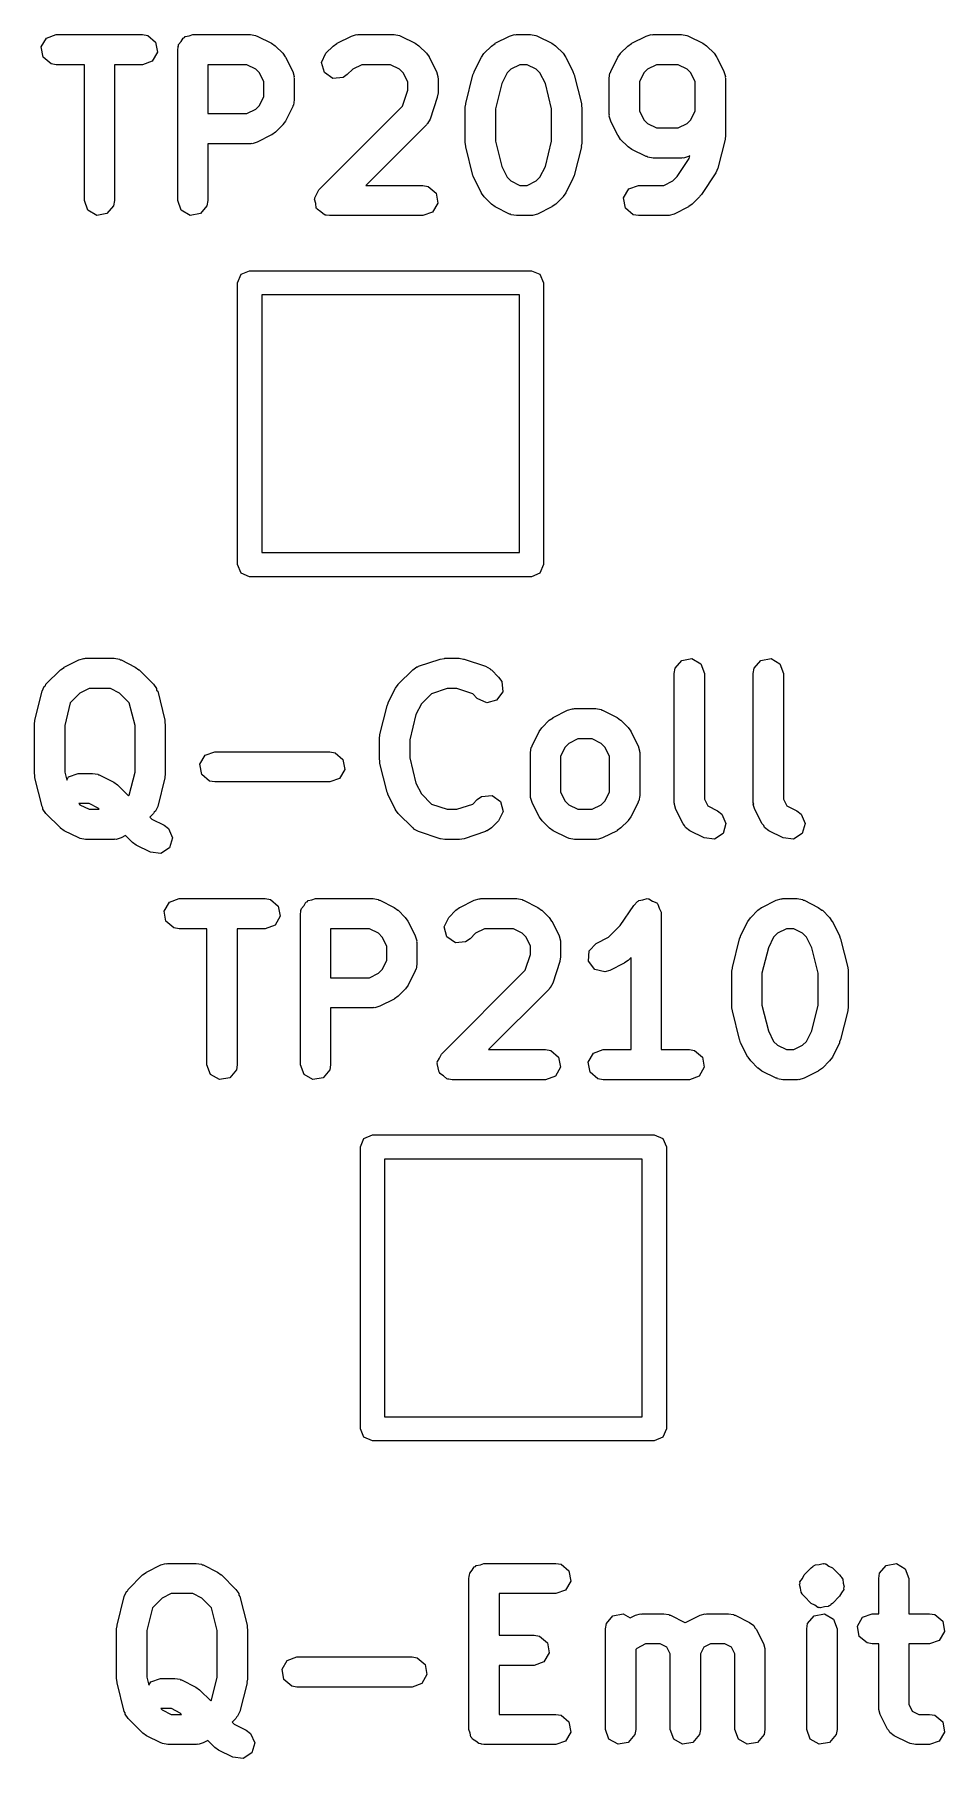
# Model space of a CAD drawing. Extents: x 102 to 173.9, y -124.5 to -76.3.
# Drawn here: x 163.71 to 168.23, y -96.67 to -88.11 of the extents above; entities that cross this region are included whole.
import ezdxf

# ---------------------------------------------------------------- set-up
doc = ezdxf.new("R2010")
doc.units = 0
doc.layers.add('BLACK', color=7, linetype='CONTINUOUS')

msp = doc.modelspace()

# ---------------------------------------------------------------- linework, layer by layer
at = {"layer": 'BLACK', "linetype": 'CONTINUOUS'}
for p, q in [((163.772, -88.1268), (163.82, -88.1093)), ((163.82, -88.1093), (164.249, -88.1093)), ((164.249, -88.1093), (164.275, -88.1138)), ((164.275, -88.1138), (164.314, -88.1468)), ((164.451, -88.1268), (164.457, -88.1245)), ((164.457, -88.1245), (164.461, -88.1193)), ((164.461, -88.1193), (164.481, -88.1159)), ((164.481, -88.1159), (164.499, -88.1093)), ((164.499, -88.1093), (164.785, -88.1093)), ((164.785, -88.1093), (164.81, -88.1138)), ((164.81, -88.1138), (164.814, -88.1167)), ((164.814, -88.1167), (164.818, -88.1172)), ((164.818, -88.1172), (164.89, -88.1529)), ((165.215, -88.1529), (165.287, -88.1172)), ((165.287, -88.1172), (165.312, -88.1098)), ((165.312, -88.1098), (165.316, -88.1108)), ((165.316, -88.1108), (165.32, -88.1093)), ((165.32, -88.1093), (165.499, -88.1093)), ((165.499, -88.1093), (165.525, -88.1138)), ((165.525, -88.1138), (165.528, -88.1167)), ((165.528, -88.1167), (165.532, -88.1172)), ((165.532, -88.1172), (165.604, -88.1529)), ((166.001, -88.1529), (166.072, -88.1172)), ((166.072, -88.1172), (166.097, -88.1098)), ((166.097, -88.1098), (166.102, -88.1108)), ((166.102, -88.1108), (166.106, -88.1093)), ((166.106, -88.1093), (166.177, -88.1093)), ((166.177, -88.1093), (166.203, -88.1138)), ((166.203, -88.1138), (166.207, -88.1167)), ((166.207, -88.1167), (166.211, -88.1172)), ((166.211, -88.1172), (166.282, -88.1529)), ((166.68, -88.1529), (166.751, -88.1172)), ((166.751, -88.1172), (166.776, -88.1098)), ((166.776, -88.1098), (166.78, -88.1108)), ((166.78, -88.1108), (166.785, -88.1093)), ((166.785, -88.1093), (166.927, -88.1093)), ((166.927, -88.1093), (166.953, -88.1138)), ((166.953, -88.1138), (166.957, -88.1167)), ((166.957, -88.1167), (166.961, -88.1172)), ((166.961, -88.1172), (167.032, -88.1529)), ((163.746, -88.1713), (163.772, -88.1268)), ((163.755, -88.2218), (163.746, -88.1713)), ((164.323, -88.1973), (164.297, -88.2417)), ((164.314, -88.1468), (164.323, -88.1973)), ((164.424, -88.1843), (164.426, -88.1745)), ((164.424, -88.9343), (164.424, -88.1843)), ((164.425, -88.1713), (164.427, -88.1684)), ((164.426, -88.1745), (164.425, -88.1713)), ((164.427, -88.1684), (164.428, -88.1586)), ((164.428, -88.1586), (164.441, -88.1437)), ((164.441, -88.1437), (164.451, -88.1268)), ((164.89, -88.1529), (164.908, -88.1663)), ((164.908, -88.1663), (164.909, -88.167)), ((164.909, -88.167), (164.945, -88.2027)), ((164.945, -88.2027), (164.958, -88.221)), ((165.138, -88.2492), (165.16, -88.2027)), ((165.16, -88.2027), (165.196, -88.167)), ((165.196, -88.167), (165.214, -88.1541)), ((165.214, -88.1541), (165.215, -88.1529)), ((165.604, -88.1529), (165.622, -88.1663)), ((165.622, -88.1663), (165.623, -88.167)), ((165.623, -88.167), (165.659, -88.2027)), ((165.659, -88.2027), (165.672, -88.221)), ((165.932, -88.2222), (165.945, -88.2042)), ((165.945, -88.2042), (165.946, -88.2027)), ((165.946, -88.2027), (165.982, -88.167)), ((165.982, -88.167), (166, -88.1541)), ((166, -88.1541), (166.001, -88.1529)), ((166.282, -88.1529), (166.3, -88.1663)), ((166.3, -88.1663), (166.302, -88.167)), ((166.302, -88.167), (166.338, -88.2027)), ((166.338, -88.2027), (166.35, -88.221)), ((166.61, -88.2222), (166.624, -88.2042)), ((166.624, -88.2027), (166.66, -88.167)), ((166.624, -88.2042), (166.624, -88.2027)), ((166.66, -88.167), (166.678, -88.1541)), ((166.678, -88.1541), (166.68, -88.1529)), ((167.032, -88.1529), (167.05, -88.1663)), ((167.05, -88.1663), (167.052, -88.167)), ((167.052, -88.167), (167.088, -88.2027)), ((167.088, -88.2027), (167.1, -88.221)), ((163.795, -88.2548), (163.755, -88.2218)), ((163.82, -88.2593), (163.795, -88.2548)), ((163.96, -88.2593), (163.82, -88.2593)), ((163.96, -88.9343), (163.96, -88.2593)), ((164.249, -88.2593), (164.11, -88.2593)), ((164.11, -88.2593), (164.11, -88.9343)), ((164.297, -88.2417), (164.249, -88.2593)), ((164.574, -88.2593), (164.574, -88.5021)), ((164.767, -88.2593), (164.574, -88.2593)), ((164.812, -88.2816), (164.767, -88.2593)), ((164.83, -88.3001), (164.812, -88.2816)), ((164.958, -88.221), (164.959, -88.2222)), ((164.959, -88.2222), (164.995, -88.2936)), ((164.995, -88.2936), (165.002, -88.3186)), ((165.152, -88.2987), (165.138, -88.2492)), ((165.293, -88.2816), (165.266, -88.3087)), ((165.338, -88.2593), (165.293, -88.2816)), ((165.481, -88.2593), (165.338, -88.2593)), ((165.526, -88.2816), (165.481, -88.2593)), ((165.544, -88.3001), (165.526, -88.2816)), ((165.672, -88.221), (165.673, -88.2222)), ((165.673, -88.2222), (165.709, -88.2936)), ((165.709, -88.2936), (165.716, -88.3186)), ((165.896, -88.2936), (165.932, -88.2222)), ((165.896, -88.2971), (165.896, -88.2936)), ((166.079, -88.2816), (166.06, -88.3001)), ((166.124, -88.2593), (166.079, -88.2816)), ((166.16, -88.2593), (166.124, -88.2593)), ((166.204, -88.2816), (166.16, -88.2593)), ((166.223, -88.3001), (166.204, -88.2816)), ((166.35, -88.221), (166.352, -88.2222)), ((166.352, -88.2222), (166.387, -88.2936)), ((166.387, -88.2936), (166.391, -88.306)), ((166.574, -88.2981), (166.575, -88.2936)), ((166.575, -88.2936), (166.61, -88.2222)), ((166.758, -88.2816), (166.739, -88.3001)), ((166.802, -88.2593), (166.758, -88.2816)), ((166.91, -88.2593), (166.802, -88.2593)), ((166.954, -88.2816), (166.91, -88.2593)), ((166.973, -88.3001), (166.954, -88.2816)), ((167.1, -88.221), (167.102, -88.2222)), ((167.102, -88.2222), (167.137, -88.2936)), ((167.137, -88.2936), (167.145, -88.3186)), ((164.852, -88.3448), (164.83, -88.3001)), ((164.852, -88.4166), (164.852, -88.3448)), ((165.002, -88.3186), (165.001, -88.3229)), ((165.001, -88.3229), (165.002, -88.3271)), ((165.002, -88.3271), (165.002, -88.4343)), ((165.194, -88.3282), (165.152, -88.2987)), ((165.245, -88.3237), (165.194, -88.3282)), ((165.266, -88.3087), (165.245, -88.3237)), ((165.567, -88.3448), (165.544, -88.3001)), ((165.567, -88.3864), (165.567, -88.3448)), ((165.716, -88.3186), (165.715, -88.3229)), ((165.715, -88.3229), (165.717, -88.3271)), ((165.717, -88.3271), (165.717, -88.3986)), ((165.855, -88.4518), (165.89, -88.309)), ((165.89, -88.309), (165.896, -88.2971)), ((166.034, -88.3533), (166.002, -88.4792)), ((166.06, -88.3001), (166.034, -88.3533)), ((166.25, -88.3533), (166.223, -88.3001)), ((166.281, -88.4792), (166.25, -88.3533)), ((166.391, -88.306), (166.393, -88.309)), ((166.393, -88.309), (166.429, -88.4518)), ((166.567, -88.3271), (166.571, -88.3015)), ((166.567, -88.5057), (166.567, -88.3271)), ((166.571, -88.3015), (166.574, -88.2981)), ((166.739, -88.3001), (166.717, -88.3448)), ((166.717, -88.3448), (166.717, -88.488)), ((166.995, -88.3448), (166.973, -88.3001)), ((166.995, -88.488), (166.995, -88.3448)), ((167.145, -88.3186), (167.144, -88.3229)), ((167.144, -88.3229), (167.145, -88.3271)), ((167.145, -88.3271), (167.145, -88.6129)), ((164.812, -88.4798), (164.83, -88.4613)), ((164.83, -88.4613), (164.852, -88.4166)), ((164.995, -88.4678), (164.959, -88.5393)), ((164.998, -88.4599), (164.995, -88.4634)), ((164.995, -88.4634), (164.995, -88.4678)), ((165.002, -88.4343), (164.998, -88.4599)), ((165.124, -88.8813), (165.54, -88.4652)), ((165.54, -88.4652), (165.567, -88.3864)), ((165.713, -88.4223), (165.677, -88.5294)), ((165.717, -88.3986), (165.713, -88.4207)), ((165.713, -88.4207), (165.713, -88.4223)), ((165.852, -88.47), (165.855, -88.4553)), ((165.855, -88.4553), (165.855, -88.4518)), ((166.429, -88.4518), (166.43, -88.4667)), ((166.43, -88.4667), (166.431, -88.47)), ((164.574, -88.5021), (164.767, -88.5021)), ((164.767, -88.5021), (164.812, -88.4798)), ((164.959, -88.5393), (164.945, -88.5573)), ((165.665, -88.5523), (165.661, -88.5547)), ((165.677, -88.5294), (165.665, -88.5523)), ((165.852, -88.6486), (165.852, -88.47)), ((166.002, -88.4792), (166.002, -88.6393)), ((166.281, -88.6393), (166.281, -88.4792)), ((166.431, -88.47), (166.431, -88.6486)), ((166.568, -88.5099), (166.567, -88.5057)), ((166.567, -88.5143), (166.568, -88.5099)), ((166.575, -88.5393), (166.567, -88.5143)), ((166.61, -88.6107), (166.575, -88.5393)), ((166.717, -88.488), (166.739, -88.5327)), ((166.739, -88.5327), (166.758, -88.5512)), ((166.758, -88.5512), (166.802, -88.5736)), ((166.91, -88.5736), (166.954, -88.5512)), ((166.954, -88.5512), (166.973, -88.5327)), ((166.973, -88.5327), (166.995, -88.488)), ((164.89, -88.6085), (164.818, -88.6442)), ((164.891, -88.6073), (164.89, -88.6085)), ((164.909, -88.5945), (164.891, -88.6073)), ((164.945, -88.5587), (164.909, -88.5945)), ((164.945, -88.5573), (164.945, -88.5587)), ((165.659, -88.5587), (165.358, -88.8593)), ((165.661, -88.5547), (165.659, -88.5587)), ((166.002, -88.6393), (166.034, -88.7653)), ((166.25, -88.7653), (166.281, -88.6393)), ((166.612, -88.6118), (166.61, -88.6107)), ((166.624, -88.6302), (166.612, -88.6118)), ((166.66, -88.6659), (166.624, -88.6302)), ((166.802, -88.5736), (166.91, -88.5736)), ((167.143, -88.631), (167.107, -88.7739)), ((167.145, -88.6129), (167.143, -88.6276)), ((167.143, -88.6276), (167.143, -88.631)), ((164.785, -88.6521), (164.574, -88.6521)), ((164.574, -88.6521), (164.574, -88.9343)), ((164.789, -88.6506), (164.785, -88.6521)), ((164.793, -88.6517), (164.789, -88.6506)), ((164.818, -88.6442), (164.793, -88.6517)), ((165.854, -88.6518), (165.852, -88.6486)), ((165.855, -88.6668), (165.854, -88.6518)), ((165.89, -88.8096), (165.855, -88.6668)), ((166.429, -88.6668), (166.393, -88.8096)), ((166.431, -88.6486), (166.428, -88.6633)), ((166.428, -88.6633), (166.429, -88.6668)), ((166.662, -88.6666), (166.66, -88.6659)), ((166.68, -88.6799), (166.662, -88.6666)), ((166.751, -88.7157), (166.68, -88.6799)), ((166.755, -88.7162), (166.751, -88.7157)), ((166.759, -88.719), (166.755, -88.7162)), ((166.785, -88.7236), (166.759, -88.719)), ((166.927, -88.7236), (166.785, -88.7236)), ((166.905, -88.8151), (166.965, -88.7249)), ((166.932, -88.722), (166.927, -88.7236)), ((166.936, -88.7231), (166.932, -88.722)), ((166.961, -88.7157), (166.936, -88.7231)), ((166.968, -88.712), (166.961, -88.7157)), ((166.965, -88.7249), (166.968, -88.712)), ((165.892, -88.8126), (165.89, -88.8096)), ((166.034, -88.7653), (166.06, -88.8184)), ((166.223, -88.8184), (166.25, -88.7653)), ((166.393, -88.8096), (166.388, -88.8214)), ((167.097, -88.7973), (167.026, -88.9045)), ((167.107, -88.7739), (167.097, -88.7969)), ((167.097, -88.7969), (167.097, -88.7973)), ((165.115, -88.9017), (165.124, -88.8813)), ((165.358, -88.8593), (165.642, -88.8593)), ((165.642, -88.8593), (165.667, -88.8638)), ((165.667, -88.8638), (165.707, -88.8968)), ((165.896, -88.825), (165.892, -88.8126)), ((165.932, -88.8964), (165.896, -88.825)), ((166.06, -88.8184), (166.079, -88.8369)), ((166.079, -88.8369), (166.124, -88.8593)), ((166.124, -88.8593), (166.16, -88.8593)), ((166.16, -88.8593), (166.204, -88.8369)), ((166.204, -88.8369), (166.223, -88.8184)), ((166.387, -88.825), (166.352, -88.8964)), ((166.388, -88.8214), (166.387, -88.825)), ((166.639, -88.9213), (166.665, -88.8768)), ((166.665, -88.8768), (166.713, -88.8593)), ((166.713, -88.8593), (166.838, -88.8593)), ((166.838, -88.8593), (166.883, -88.8369)), ((166.883, -88.8369), (166.905, -88.8151)), ((163.977, -88.9825), (163.96, -88.9343)), ((164.105, -88.9599), (164.072, -88.9992)), ((164.11, -88.9343), (164.105, -88.9599)), ((164.441, -88.9825), (164.424, -88.9343)), ((164.569, -88.9599), (164.536, -88.9992)), ((164.574, -88.9343), (164.569, -88.9599)), ((165.103, -88.9277), (165.104, -88.9246)), ((165.109, -88.9496), (165.103, -88.9277)), ((165.104, -88.9213), (165.115, -88.9017)), ((165.104, -88.9246), (165.104, -88.9213)), ((165.112, -88.9718), (165.109, -88.9496)), ((165.115, -88.974), (165.112, -88.9718)), ((165.116, -88.9773), (165.115, -88.974)), ((165.134, -88.9902), (165.116, -88.9773)), ((165.716, -88.9473), (165.69, -88.9917)), ((165.707, -88.8968), (165.716, -88.9473)), ((165.933, -88.8975), (165.932, -88.8964)), ((165.946, -88.9159), (165.933, -88.8975)), ((165.982, -88.9516), (165.946, -88.9159)), ((165.983, -88.9523), (165.982, -88.9516)), ((166.001, -88.9657), (165.983, -88.9523)), ((166.072, -89.0014), (166.001, -88.9657)), ((166.282, -88.9657), (166.211, -89.0014)), ((166.284, -88.9645), (166.282, -88.9657)), ((166.302, -88.9516), (166.284, -88.9645)), ((166.338, -88.9159), (166.302, -88.9516)), ((166.352, -88.8964), (166.338, -88.9144)), ((166.338, -88.9144), (166.338, -88.9159)), ((166.648, -88.9718), (166.639, -88.9213)), ((166.687, -89.0048), (166.648, -88.9718)), ((166.961, -88.9657), (166.89, -89.0014)), ((166.962, -88.9645), (166.961, -88.9657)), ((166.98, -88.9516), (166.962, -88.9645)), ((167.016, -88.9159), (166.98, -88.9516)), ((167.018, -88.9127), (167.016, -88.9159)), ((167.026, -88.9045), (167.018, -88.9127)), ((164.022, -89.0081), (163.977, -88.9825)), ((164.072, -88.9992), (164.022, -89.0081)), ((164.486, -89.0081), (164.441, -88.9825)), ((164.536, -88.9992), (164.486, -89.0081)), ((165.152, -89.0048), (165.134, -88.9902)), ((165.156, -89.0056), (165.152, -89.0048)), ((165.158, -89.0067), (165.156, -89.0056)), ((165.161, -89.0064), (165.158, -89.0067)), ((165.177, -89.0093), (165.161, -89.0064)), ((165.642, -89.0093), (165.177, -89.0093)), ((165.69, -88.9917), (165.642, -89.0093)), ((166.077, -89.0019), (166.072, -89.0014)), ((166.08, -89.0048), (166.077, -89.0019)), ((166.106, -89.0093), (166.08, -89.0048)), ((166.177, -89.0093), (166.106, -89.0093)), ((166.182, -89.0078), (166.177, -89.0093)), ((166.186, -89.0088), (166.182, -89.0078)), ((166.211, -89.0014), (166.186, -89.0088)), ((166.713, -89.0093), (166.687, -89.0048)), ((166.856, -89.0093), (166.713, -89.0093)), ((166.86, -89.0078), (166.856, -89.0093)), ((166.865, -89.0088), (166.86, -89.0078)), ((166.89, -89.0014), (166.865, -89.0088)), ((164.721, -89.343), (164.739, -89.3006)), ((164.739, -89.3006), (164.781, -89.283)), ((164.781, -89.283), (166.181, -89.283)), ((166.181, -89.283), (166.223, -89.3006)), ((166.223, -89.3006), (166.241, -89.343)), ((164.721, -90.743), (164.721, -89.343)), ((164.841, -89.403), (164.841, -90.683)), ((166.121, -89.403), (164.841, -89.403)), ((166.121, -90.683), (166.121, -89.403)), ((166.241, -89.343), (166.241, -90.743)), ((164.841, -90.683), (166.121, -90.683)), ((164.739, -90.7854), (164.721, -90.743)), ((166.241, -90.743), (166.223, -90.7854)), ((164.781, -90.803), (164.739, -90.7854)), ((166.181, -90.803), (164.781, -90.803)), ((166.223, -90.7854), (166.181, -90.803)), ((163.961, -91.2098), (163.965, -91.2083)), ((163.965, -91.2083), (164.108, -91.2083)), ((164.108, -91.2083), (164.134, -91.2128)), ((165.749, -91.2088), (165.751, -91.2083)), ((165.751, -91.2083), (165.822, -91.2083)), ((165.822, -91.2083), (165.844, -91.2122)), ((163.769, -91.3374), (163.841, -91.266)), ((163.841, -91.266), (163.859, -91.2531)), ((163.859, -91.2531), (163.86, -91.2519)), ((163.86, -91.2519), (163.932, -91.2162)), ((163.932, -91.2162), (163.957, -91.2088)), ((163.957, -91.2088), (163.961, -91.2098)), ((164.134, -91.2128), (164.137, -91.2157)), ((164.137, -91.2157), (164.142, -91.2162)), ((164.142, -91.2162), (164.213, -91.2519)), ((164.213, -91.2519), (164.231, -91.2653)), ((164.231, -91.2653), (164.232, -91.266)), ((164.232, -91.266), (164.304, -91.3374)), ((165.519, -91.3374), (165.591, -91.266)), ((165.591, -91.266), (165.612, -91.251)), ((165.612, -91.251), (165.616, -91.2506)), ((165.616, -91.2506), (165.62, -91.2478)), ((165.62, -91.2478), (165.727, -91.2121)), ((165.727, -91.2121), (165.749, -91.2088)), ((165.844, -91.2122), (165.846, -91.2121)), ((165.846, -91.2121), (165.953, -91.2478)), ((165.953, -91.2478), (165.976, -91.2603)), ((165.976, -91.2603), (165.978, -91.2641)), ((165.978, -91.2641), (165.982, -91.266)), ((165.982, -91.266), (166.018, -91.3017)), ((166.89, -91.2833), (166.895, -91.2576)), ((166.89, -91.9261), (166.89, -91.2833)), ((166.895, -91.2576), (166.928, -91.2183)), ((166.928, -91.2183), (166.978, -91.2094)), ((166.978, -91.2094), (167.023, -91.2351)), ((167.023, -91.2351), (167.04, -91.2833)), ((167.04, -91.2833), (167.04, -91.9084)), ((167.283, -91.2833), (167.288, -91.2576)), ((167.283, -91.9261), (167.283, -91.2833)), ((167.288, -91.2576), (167.32, -91.2183)), ((167.32, -91.2183), (167.371, -91.2094)), ((167.371, -91.2094), (167.415, -91.2351)), ((167.415, -91.2351), (167.433, -91.2833)), ((167.433, -91.2833), (167.433, -91.9084)), ((163.714, -91.5151), (163.75, -91.3722)), ((163.75, -91.3722), (163.76, -91.3484)), ((163.76, -91.3484), (163.766, -91.3441)), ((163.766, -91.3441), (163.769, -91.3374)), ((163.983, -91.3583), (163.938, -91.3806)), ((164.09, -91.3583), (163.983, -91.3583)), ((164.135, -91.3806), (164.09, -91.3583)), ((164.304, -91.3374), (164.319, -91.3587)), ((164.319, -91.3587), (164.319, -91.3661)), ((164.319, -91.3661), (164.324, -91.3722)), ((164.324, -91.3722), (164.359, -91.5151)), ((165.469, -91.4283), (165.505, -91.3569)), ((165.505, -91.3569), (165.519, -91.3389)), ((165.519, -91.3389), (165.519, -91.3374)), ((165.763, -91.3583), (165.684, -91.3846)), ((165.81, -91.3583), (165.763, -91.3583)), ((165.889, -91.3846), (165.81, -91.3583)), ((166.038, -91.3741), (166.008, -91.4162)), ((166.018, -91.3017), (166.033, -91.323)), ((166.033, -91.323), (166.038, -91.3741)), ((163.89, -91.4288), (163.862, -91.5425)), ((163.938, -91.3806), (163.89, -91.4288)), ((164.183, -91.4288), (164.135, -91.3806)), ((164.212, -91.5425), (164.183, -91.4288)), ((165.428, -91.5865), (165.464, -91.4437)), ((165.464, -91.4437), (165.469, -91.4318)), ((165.469, -91.4318), (165.469, -91.4283)), ((165.634, -91.4349), (165.607, -91.488)), ((165.684, -91.3846), (165.634, -91.4349)), ((165.912, -91.4077), (165.889, -91.3846)), ((165.959, -91.4294), (165.912, -91.4077)), ((166.008, -91.4162), (165.959, -91.4294)), ((166.36, -91.4662), (166.385, -91.4588)), ((166.385, -91.4588), (166.389, -91.4598)), ((166.389, -91.4598), (166.394, -91.4583)), ((166.394, -91.4583), (166.501, -91.4583)), ((166.501, -91.4583), (166.527, -91.4628)), ((166.527, -91.4628), (166.53, -91.4657)), ((163.712, -91.5333), (163.714, -91.5185)), ((163.712, -91.7833), (163.712, -91.5333)), ((163.714, -91.5185), (163.714, -91.5151)), ((163.862, -91.5425), (163.862, -91.7741)), ((164.212, -91.7741), (164.212, -91.5425)), ((164.359, -91.5151), (164.36, -91.53)), ((164.36, -91.53), (164.362, -91.5333)), ((164.362, -91.5333), (164.362, -91.7833)), ((165.607, -91.488), (165.576, -91.6139)), ((166.234, -91.5517), (166.269, -91.516)), ((166.269, -91.516), (166.288, -91.5031)), ((166.288, -91.5031), (166.289, -91.5019)), ((166.289, -91.5019), (166.36, -91.4662)), ((166.53, -91.4657), (166.534, -91.4662)), ((166.534, -91.4662), (166.606, -91.5019)), ((166.606, -91.5019), (166.624, -91.5153)), ((166.624, -91.5153), (166.625, -91.516)), ((166.625, -91.516), (166.661, -91.5517)), ((165.426, -91.6047), (165.428, -91.59)), ((165.426, -91.7119), (165.426, -91.6047)), ((165.428, -91.59), (165.428, -91.5865)), ((165.576, -91.6139), (165.576, -91.7026)), ((166.184, -91.6426), (166.219, -91.5712)), ((166.219, -91.5712), (166.233, -91.5532)), ((166.233, -91.5532), (166.234, -91.5517)), ((166.367, -91.6306), (166.348, -91.6491)), ((166.411, -91.6083), (166.367, -91.6306)), ((166.483, -91.6083), (166.411, -91.6083)), ((166.528, -91.6306), (166.483, -91.6083)), ((166.546, -91.6491), (166.528, -91.6306)), ((166.661, -91.5517), (166.674, -91.57)), ((166.674, -91.57), (166.675, -91.5712)), ((166.675, -91.5712), (166.711, -91.6426)), ((164.534, -91.7345), (164.56, -91.6901)), ((164.56, -91.6901), (164.608, -91.6726)), ((164.608, -91.6726), (165.179, -91.6726)), ((165.179, -91.6726), (165.205, -91.6771)), ((165.205, -91.6771), (165.244, -91.7101)), ((165.244, -91.7101), (165.253, -91.7606)), ((165.427, -91.7151), (165.426, -91.7119)), ((165.428, -91.73), (165.427, -91.7151)), ((165.576, -91.7026), (165.607, -91.8285)), ((166.176, -91.6761), (166.18, -91.6505)), ((166.176, -91.8904), (166.176, -91.6761)), ((166.18, -91.6505), (166.183, -91.6471)), ((166.183, -91.6471), (166.184, -91.6426)), ((166.348, -91.6491), (166.326, -91.6938)), ((166.326, -91.6938), (166.326, -91.8727)), ((166.569, -91.6938), (166.546, -91.6491)), ((166.569, -91.8727), (166.569, -91.6938)), ((166.711, -91.6426), (166.718, -91.6676)), ((166.718, -91.6676), (166.717, -91.6719)), ((166.717, -91.6719), (166.719, -91.6761)), ((166.719, -91.6761), (166.719, -91.8904)), ((163.713, -91.7865), (163.712, -91.7833)), ((163.714, -91.8015), (163.713, -91.7865)), ((163.75, -91.9443), (163.714, -91.8015)), ((163.862, -91.7741), (163.872, -91.814)), ((163.872, -91.814), (163.881, -91.7973)), ((163.881, -91.7973), (163.929, -91.7797)), ((163.929, -91.7797), (164.001, -91.7797)), ((164.001, -91.7797), (164.027, -91.7842)), ((164.027, -91.7842), (164.03, -91.7871)), ((164.03, -91.7871), (164.034, -91.7876)), ((164.034, -91.7876), (164.106, -91.8233)), ((164.183, -91.8878), (164.212, -91.7741)), ((164.359, -91.8015), (164.324, -91.9443)), ((164.362, -91.7833), (164.359, -91.798)), ((164.359, -91.798), (164.359, -91.8015)), ((164.543, -91.7851), (164.534, -91.7345)), ((164.582, -91.818), (164.543, -91.7851)), ((165.228, -91.805), (165.179, -91.8226)), ((165.253, -91.7606), (165.228, -91.805)), ((165.464, -91.8729), (165.428, -91.73)), ((164.106, -91.8233), (164.124, -91.8367)), ((164.124, -91.8367), (164.125, -91.8374)), ((164.125, -91.8374), (164.179, -91.8915)), ((164.179, -91.8915), (164.183, -91.8878)), ((164.608, -91.8226), (164.582, -91.818)), ((165.179, -91.8226), (164.608, -91.8226)), ((165.466, -91.8758), (165.464, -91.8729)), ((165.469, -91.8883), (165.466, -91.8758)), ((165.505, -91.9597), (165.469, -91.8883)), ((165.607, -91.8285), (165.634, -91.8817)), ((165.634, -91.8817), (165.684, -91.932)), ((165.933, -91.8939), (165.985, -91.8894)), ((165.985, -91.8894), (166.027, -91.9188)), ((166.177, -91.8946), (166.176, -91.8904)), ((166.326, -91.8727), (166.348, -91.9174)), ((166.546, -91.9174), (166.569, -91.8727)), ((166.719, -91.8904), (166.714, -91.9161)), ((163.754, -91.9505), (163.75, -91.9443)), ((163.754, -91.9578), (163.754, -91.9505)), ((163.769, -91.9792), (163.754, -91.9578)), ((163.841, -92.0506), (163.769, -91.9792)), ((163.932, -91.9297), (163.938, -91.9359)), ((163.983, -91.9297), (163.932, -91.9297)), ((163.938, -91.9359), (163.983, -91.9583)), ((164.028, -91.9521), (163.983, -91.9297)), ((163.983, -91.9583), (164.034, -91.9583)), ((164.034, -91.9583), (164.028, -91.9521)), ((164.304, -91.9792), (164.285, -91.9976)), ((164.307, -91.9725), (164.304, -91.9792)), ((164.313, -91.9681), (164.307, -91.9725)), ((164.324, -91.9443), (164.313, -91.9681)), ((165.506, -91.9608), (165.505, -91.9597)), ((165.519, -91.9792), (165.506, -91.9608)), ((165.591, -92.0506), (165.519, -91.9792)), ((165.684, -91.932), (165.763, -91.9583)), ((165.763, -91.9583), (165.81, -91.9583)), ((165.81, -91.9583), (165.889, -91.932)), ((165.889, -91.932), (165.912, -91.9088)), ((165.912, -91.9088), (165.933, -91.8939)), ((166.04, -91.9684), (166.018, -92.0149)), ((166.027, -91.9188), (166.04, -91.9684)), ((166.176, -91.899), (166.177, -91.8946)), ((166.184, -91.924), (166.176, -91.899)), ((166.219, -91.9954), (166.184, -91.924)), ((166.348, -91.9174), (166.367, -91.9359)), ((166.367, -91.9359), (166.411, -91.9583)), ((166.411, -91.9583), (166.483, -91.9583)), ((166.483, -91.9583), (166.528, -91.9359)), ((166.528, -91.9359), (166.546, -91.9174)), ((166.711, -91.924), (166.675, -91.9954)), ((166.714, -91.9161), (166.711, -91.9195)), ((166.711, -91.9195), (166.711, -91.924)), ((166.892, -91.9304), (166.89, -91.9261)), ((166.891, -91.9347), (166.892, -91.9304)), ((166.898, -91.9597), (166.891, -91.9347)), ((166.934, -92.0311), (166.898, -91.9597)), ((167.04, -91.9084), (167.057, -91.9417)), ((167.057, -91.9417), (167.106, -91.9662)), ((167.106, -91.9662), (167.127, -91.9817)), ((167.285, -91.9304), (167.283, -91.9261)), ((167.283, -91.9347), (167.285, -91.9304)), ((167.291, -91.9597), (167.283, -91.9347)), ((167.327, -92.0311), (167.291, -91.9597)), ((167.433, -91.9084), (167.45, -91.9417)), ((167.45, -91.9417), (167.499, -91.9662)), ((167.499, -91.9662), (167.52, -91.9817)), ((163.842, -92.0513), (163.841, -92.0506)), ((163.86, -92.0647), (163.842, -92.0513)), ((163.932, -92.1004), (163.86, -92.0647)), ((164.285, -91.9976), (164.295, -92.0074)), ((164.295, -92.0074), (164.356, -92.0376)), ((164.356, -92.0376), (164.377, -92.0531)), ((164.377, -92.0531), (164.397, -92.1002)), ((165.595, -92.0525), (165.591, -92.0506)), ((165.597, -92.0563), (165.595, -92.0525)), ((165.62, -92.0687), (165.597, -92.0563)), ((165.982, -92.0506), (165.961, -92.0655)), ((166.018, -92.0149), (165.982, -92.0506)), ((166.221, -91.9965), (166.219, -91.9954)), ((166.234, -92.0149), (166.221, -91.9965)), ((166.269, -92.0506), (166.234, -92.0149)), ((166.271, -92.0513), (166.269, -92.0506)), ((166.289, -92.0647), (166.271, -92.0513)), ((166.36, -92.1004), (166.289, -92.0647)), ((166.606, -92.0647), (166.534, -92.1004)), ((166.607, -92.0635), (166.606, -92.0647)), ((166.625, -92.0506), (166.607, -92.0635)), ((166.661, -92.0149), (166.625, -92.0506)), ((166.662, -92.0134), (166.661, -92.0149)), ((166.675, -91.9954), (166.662, -92.0134)), ((166.942, -92.0388), (166.934, -92.0311)), ((166.946, -92.0491), (166.942, -92.0388)), ((166.967, -92.0647), (166.946, -92.0491)), ((167.039, -92.1004), (166.967, -92.0647)), ((167.127, -91.9817), (167.147, -92.0288)), ((167.147, -92.0288), (167.133, -92.078)), ((167.335, -92.0388), (167.327, -92.0311)), ((167.339, -92.0491), (167.335, -92.0388)), ((167.36, -92.0647), (167.339, -92.0491)), ((167.432, -92.1004), (167.36, -92.0647)), ((167.52, -91.9817), (167.54, -92.0288)), ((167.54, -92.0288), (167.525, -92.078)), ((163.936, -92.1009), (163.932, -92.1004)), ((163.939, -92.1038), (163.936, -92.1009)), ((163.965, -92.1083), (163.939, -92.1038)), ((164.108, -92.1083), (163.965, -92.1083)), ((164.112, -92.1068), (164.108, -92.1083)), ((164.117, -92.1078), (164.112, -92.1068)), ((164.142, -92.1004), (164.117, -92.1078)), ((164.165, -92.0888), (164.142, -92.1004)), ((164.198, -92.122), (164.165, -92.0888)), ((164.199, -92.1227), (164.198, -92.122)), ((164.217, -92.1361), (164.199, -92.1227)), ((164.289, -92.1718), (164.217, -92.1361)), ((164.383, -92.1494), (164.34, -92.1777)), ((164.397, -92.1002), (164.383, -92.1494)), ((165.727, -92.1044), (165.62, -92.0687)), ((165.729, -92.1044), (165.727, -92.1044)), ((165.751, -92.1083), (165.729, -92.1044)), ((165.822, -92.1083), (165.751, -92.1083)), ((165.824, -92.1077), (165.822, -92.1083)), ((165.846, -92.1044), (165.824, -92.1077)), ((165.953, -92.0687), (165.846, -92.1044)), ((165.957, -92.0659), (165.953, -92.0687)), ((165.961, -92.0655), (165.957, -92.0659)), ((166.365, -92.1009), (166.36, -92.1004)), ((166.368, -92.1038), (166.365, -92.1009)), ((166.394, -92.1083), (166.368, -92.1038)), ((166.501, -92.1083), (166.394, -92.1083)), ((166.505, -92.1068), (166.501, -92.1083)), ((166.509, -92.1078), (166.505, -92.1068)), ((166.534, -92.1004), (166.509, -92.1078)), ((167.09, -92.1062), (167.039, -92.1004)), ((167.133, -92.078), (167.09, -92.1062)), ((167.483, -92.1062), (167.432, -92.1004)), ((167.525, -92.078), (167.483, -92.1062)), ((164.34, -92.1777), (164.289, -92.1718)), ((164.382, -92.4194), (164.43, -92.4019)), ((164.43, -92.4019), (164.858, -92.4019)), ((164.858, -92.4019), (164.884, -92.4064)), ((164.884, -92.4064), (164.923, -92.4394)), ((165.09, -92.4085), (165.108, -92.4019)), ((165.108, -92.4019), (165.394, -92.4019)), ((165.394, -92.4019), (165.42, -92.4064)), ((165.42, -92.4064), (165.423, -92.4093)), ((165.896, -92.4098), (165.921, -92.4024)), ((165.921, -92.4024), (165.926, -92.4034)), ((165.926, -92.4034), (165.93, -92.4019)), ((165.93, -92.4019), (166.108, -92.4019)), ((166.108, -92.4019), (166.134, -92.4064)), ((166.134, -92.4064), (166.138, -92.4093)), ((166.735, -92.4082), (166.756, -92.402)), ((166.756, -92.402), (166.76, -92.4038)), ((166.76, -92.4038), (166.764, -92.403)), ((166.764, -92.403), (166.783, -92.4139)), ((167.396, -92.4098), (167.421, -92.4024)), ((167.421, -92.4024), (167.426, -92.4034)), ((167.426, -92.4034), (167.43, -92.4019)), ((167.43, -92.4019), (167.501, -92.4019)), ((167.501, -92.4019), (167.527, -92.4064)), ((167.527, -92.4064), (167.53, -92.4093)), ((164.356, -92.4639), (164.382, -92.4194)), ((164.365, -92.5144), (164.356, -92.4639)), ((164.932, -92.4899), (164.907, -92.5343)), ((164.923, -92.4394), (164.932, -92.4899)), ((165.033, -92.4769), (165.035, -92.4671)), ((165.033, -93.2269), (165.033, -92.4769)), ((165.035, -92.4639), (165.036, -92.461)), ((165.035, -92.4671), (165.035, -92.4639)), ((165.036, -92.461), (165.038, -92.4512)), ((165.038, -92.4512), (165.051, -92.4363)), ((165.051, -92.4363), (165.06, -92.4194)), ((165.06, -92.4194), (165.067, -92.4171)), ((165.067, -92.4171), (165.071, -92.4119)), ((165.071, -92.4119), (165.09, -92.4085)), ((165.423, -92.4093), (165.428, -92.4098)), ((165.428, -92.4098), (165.499, -92.4455)), ((165.499, -92.4455), (165.517, -92.4589)), ((165.517, -92.4589), (165.519, -92.4596)), ((165.519, -92.4596), (165.554, -92.4953)), ((165.77, -92.4953), (165.805, -92.4596)), ((165.805, -92.4596), (165.824, -92.4467)), ((165.824, -92.4467), (165.825, -92.4455)), ((165.825, -92.4455), (165.896, -92.4098)), ((166.138, -92.4093), (166.142, -92.4098)), ((166.142, -92.4098), (166.213, -92.4455)), ((166.213, -92.4455), (166.231, -92.4589)), ((166.231, -92.4589), (166.233, -92.4596)), ((166.233, -92.4596), (166.269, -92.4953)), ((166.622, -92.5362), (166.689, -92.4353)), ((166.689, -92.4353), (166.707, -92.4164)), ((166.707, -92.4164), (166.711, -92.4152)), ((166.711, -92.4152), (166.714, -92.4119)), ((166.714, -92.4119), (166.735, -92.4082)), ((166.783, -92.4139), (166.803, -92.4227)), ((166.803, -92.4227), (166.805, -92.4265)), ((166.805, -92.4265), (166.809, -92.4287)), ((166.809, -92.4287), (166.816, -92.4491)), ((166.816, -92.4491), (166.826, -92.4686)), ((166.826, -92.4686), (166.825, -92.4728)), ((166.825, -92.4728), (166.826, -92.4769)), ((166.826, -92.4769), (166.826, -93.1519)), ((167.27, -92.4953), (167.305, -92.4596)), ((167.305, -92.4596), (167.324, -92.4467)), ((167.324, -92.4467), (167.325, -92.4455)), ((167.325, -92.4455), (167.396, -92.4098)), ((167.53, -92.4093), (167.535, -92.4098)), ((167.535, -92.4098), (167.606, -92.4455)), ((167.606, -92.4455), (167.624, -92.4589)), ((167.624, -92.4589), (167.626, -92.4596)), ((167.626, -92.4596), (167.661, -92.4953)), ((164.404, -92.5474), (164.365, -92.5144)), ((164.43, -92.5519), (164.404, -92.5474)), ((164.569, -92.5519), (164.43, -92.5519)), ((164.569, -93.2269), (164.569, -92.5519)), ((164.858, -92.5519), (164.719, -92.5519)), ((164.719, -92.5519), (164.719, -93.2269)), ((164.907, -92.5343), (164.858, -92.5519)), ((165.183, -92.5519), (165.183, -92.7947)), ((165.376, -92.5519), (165.183, -92.5519)), ((165.421, -92.5742), (165.376, -92.5519)), ((165.44, -92.5927), (165.421, -92.5742)), ((165.554, -92.4953), (165.567, -92.5136)), ((165.567, -92.5136), (165.568, -92.5148)), ((165.568, -92.5148), (165.604, -92.5862)), ((165.748, -92.5418), (165.77, -92.4953)), ((165.761, -92.5913), (165.748, -92.5418)), ((165.903, -92.5742), (165.876, -92.6013)), ((165.948, -92.5519), (165.903, -92.5742)), ((166.091, -92.5519), (165.948, -92.5519)), ((166.135, -92.5742), (166.091, -92.5519)), ((166.154, -92.5927), (166.135, -92.5742)), ((166.269, -92.4953), (166.281, -92.5136)), ((166.281, -92.5136), (166.283, -92.5148)), ((166.283, -92.5148), (166.318, -92.5862)), ((166.564, -92.5938), (166.622, -92.5362)), ((167.22, -92.5862), (167.256, -92.5148)), ((167.256, -92.5148), (167.269, -92.4968)), ((167.269, -92.4968), (167.27, -92.4953)), ((167.403, -92.5742), (167.384, -92.5927)), ((167.448, -92.5519), (167.403, -92.5742)), ((167.484, -92.5519), (167.448, -92.5519)), ((167.528, -92.5742), (167.484, -92.5519)), ((167.547, -92.5927), (167.528, -92.5742)), ((167.661, -92.4953), (167.674, -92.5136)), ((167.674, -92.5136), (167.676, -92.5148)), ((167.676, -92.5148), (167.711, -92.5862)), ((165.462, -92.6374), (165.44, -92.5927)), ((165.462, -92.7092), (165.462, -92.6374)), ((165.604, -92.5862), (165.612, -92.6112)), ((165.612, -92.6112), (165.61, -92.6155)), ((165.61, -92.6155), (165.612, -92.6197)), ((165.612, -92.6197), (165.612, -92.7269)), ((165.803, -92.6208), (165.761, -92.5913)), ((165.854, -92.6163), (165.803, -92.6208)), ((165.876, -92.6013), (165.854, -92.6163)), ((166.176, -92.6374), (166.154, -92.5927)), ((166.176, -92.679), (166.176, -92.6374)), ((166.318, -92.5862), (166.326, -92.6112)), ((166.326, -92.6112), (166.325, -92.6155)), ((166.325, -92.6155), (166.326, -92.6197)), ((166.326, -92.6197), (166.326, -92.6912)), ((166.465, -92.7126), (166.468, -92.6613)), ((166.468, -92.6613), (166.503, -92.6241)), ((166.503, -92.6241), (166.564, -92.5938)), ((167.179, -92.7444), (167.214, -92.6016)), ((167.214, -92.6016), (167.22, -92.5897)), ((167.22, -92.5897), (167.22, -92.5862)), ((167.358, -92.6459), (167.326, -92.7718)), ((167.384, -92.5927), (167.358, -92.6459)), ((167.573, -92.6459), (167.547, -92.5927)), ((167.605, -92.7718), (167.573, -92.6459)), ((167.711, -92.5862), (167.715, -92.5986)), ((167.715, -92.5986), (167.717, -92.6016)), ((167.717, -92.6016), (167.753, -92.7444)), ((165.44, -92.7539), (165.462, -92.7092)), ((165.612, -92.7269), (165.608, -92.7525)), ((166.15, -92.7578), (166.176, -92.679)), ((166.322, -92.7149), (166.287, -92.822)), ((166.326, -92.6912), (166.322, -92.7133)), ((166.322, -92.7133), (166.322, -92.7149)), ((166.496, -92.7538), (166.465, -92.7126)), ((166.642, -92.7225), (166.571, -92.7583)), ((166.643, -92.7214), (166.642, -92.7225)), ((166.661, -92.7085), (166.643, -92.7214)), ((166.676, -92.6937), (166.661, -92.7085)), ((166.676, -93.1519), (166.676, -92.6937)), ((167.176, -92.7626), (167.179, -92.7479)), ((167.179, -92.7479), (167.179, -92.7444)), ((167.753, -92.7444), (167.754, -92.7593)), ((165.183, -92.7947), (165.376, -92.7947)), ((165.376, -92.7947), (165.421, -92.7724)), ((165.421, -92.7724), (165.44, -92.7539)), ((165.568, -92.8319), (165.555, -92.8499)), ((165.604, -92.7604), (165.568, -92.8319)), ((165.605, -92.756), (165.604, -92.7604)), ((165.608, -92.7525), (165.605, -92.756)), ((165.734, -93.1739), (166.15, -92.7578)), ((166.287, -92.822), (166.274, -92.8449)), ((166.546, -92.7657), (166.496, -92.7538)), ((166.571, -92.7583), (166.546, -92.7657)), ((167.176, -92.9412), (167.176, -92.7626)), ((167.326, -92.7718), (167.326, -92.9319)), ((167.605, -92.9319), (167.605, -92.7718)), ((167.754, -92.7593), (167.755, -92.7626)), ((167.755, -92.7626), (167.755, -92.9412)), ((165.499, -92.9011), (165.428, -92.9368)), ((165.5, -92.8999), (165.499, -92.9011)), ((165.519, -92.8871), (165.5, -92.8999)), ((165.554, -92.8513), (165.519, -92.8871)), ((165.555, -92.8499), (165.554, -92.8513)), ((166.269, -92.8513), (165.968, -93.1519)), ((166.271, -92.8473), (166.269, -92.8513)), ((166.274, -92.8449), (166.271, -92.8473)), ((165.394, -92.9447), (165.183, -92.9447)), ((165.183, -92.9447), (165.183, -93.2269)), ((165.398, -92.9432), (165.394, -92.9447)), ((165.403, -92.9443), (165.398, -92.9432)), ((165.428, -92.9368), (165.403, -92.9443)), ((167.177, -92.9444), (167.176, -92.9412)), ((167.179, -92.9594), (167.177, -92.9444)), ((167.214, -93.1022), (167.179, -92.9594)), ((167.326, -92.9319), (167.358, -93.0579)), ((167.573, -93.0579), (167.605, -92.9319)), ((167.753, -92.9594), (167.717, -93.1022)), ((167.755, -92.9412), (167.752, -92.9559)), ((167.752, -92.9559), (167.753, -92.9594)), ((167.358, -93.0579), (167.384, -93.111)), ((167.547, -93.111), (167.573, -93.0579)), ((165.724, -93.1943), (165.734, -93.1739)), ((165.968, -93.1519), (166.251, -93.1519)), ((166.251, -93.1519), (166.277, -93.1564)), ((166.277, -93.1564), (166.316, -93.1894)), ((166.463, -93.2139), (166.489, -93.1694)), ((166.489, -93.1694), (166.537, -93.1519)), ((166.537, -93.1519), (166.676, -93.1519)), ((166.826, -93.1519), (166.966, -93.1519)), ((166.966, -93.1519), (166.991, -93.1564)), ((166.991, -93.1564), (167.031, -93.1894)), ((167.216, -93.1052), (167.214, -93.1022)), ((167.22, -93.1176), (167.216, -93.1052)), ((167.256, -93.189), (167.22, -93.1176)), ((167.384, -93.111), (167.403, -93.1295)), ((167.403, -93.1295), (167.448, -93.1519)), ((167.448, -93.1519), (167.484, -93.1519)), ((167.484, -93.1519), (167.528, -93.1295)), ((167.528, -93.1295), (167.547, -93.111)), ((167.711, -93.1176), (167.676, -93.189)), ((167.712, -93.114), (167.711, -93.1176)), ((167.717, -93.1022), (167.712, -93.114)), ((164.587, -93.2751), (164.569, -93.2269)), ((164.715, -93.2525), (164.682, -93.2918)), ((164.719, -93.2269), (164.715, -93.2525)), ((165.051, -93.2751), (165.033, -93.2269)), ((165.179, -93.2525), (165.146, -93.2918)), ((165.183, -93.2269), (165.179, -93.2525)), ((165.712, -93.2203), (165.714, -93.2172)), ((165.718, -93.2421), (165.712, -93.2203)), ((165.713, -93.2139), (165.724, -93.1943)), ((165.714, -93.2172), (165.713, -93.2139)), ((165.722, -93.2644), (165.718, -93.2421)), ((166.325, -93.2399), (166.3, -93.2843)), ((166.316, -93.1894), (166.325, -93.2399)), ((166.472, -93.2644), (166.463, -93.2139)), ((167.039, -93.2399), (167.014, -93.2843)), ((167.031, -93.1894), (167.039, -93.2399)), ((167.257, -93.1901), (167.256, -93.189)), ((167.27, -93.2085), (167.257, -93.1901)), ((167.305, -93.2442), (167.27, -93.2085)), ((167.307, -93.2449), (167.305, -93.2442)), ((167.325, -93.2583), (167.307, -93.2449)), ((167.396, -93.294), (167.325, -93.2583)), ((167.606, -93.2583), (167.535, -93.294)), ((167.607, -93.2571), (167.606, -93.2583)), ((167.626, -93.2442), (167.607, -93.2571)), ((167.661, -93.2085), (167.626, -93.2442)), ((167.662, -93.207), (167.661, -93.2085)), ((167.676, -93.189), (167.662, -93.207)), ((164.631, -93.3007), (164.587, -93.2751)), ((164.682, -93.2918), (164.631, -93.3007)), ((165.095, -93.3007), (165.051, -93.2751)), ((165.146, -93.2918), (165.095, -93.3007)), ((165.725, -93.2666), (165.722, -93.2644)), ((165.726, -93.2699), (165.725, -93.2666)), ((165.744, -93.2828), (165.726, -93.2699)), ((165.761, -93.2974), (165.744, -93.2828)), ((165.766, -93.2982), (165.761, -93.2974)), ((165.768, -93.2993), (165.766, -93.2982)), ((165.771, -93.299), (165.768, -93.2993)), ((165.787, -93.3019), (165.771, -93.299)), ((166.251, -93.3019), (165.787, -93.3019)), ((166.3, -93.2843), (166.251, -93.3019)), ((166.511, -93.2974), (166.472, -93.2644)), ((166.537, -93.3019), (166.511, -93.2974)), ((166.966, -93.3019), (166.537, -93.3019)), ((167.014, -93.2843), (166.966, -93.3019)), ((167.401, -93.2945), (167.396, -93.294)), ((167.404, -93.2974), (167.401, -93.2945)), ((167.43, -93.3019), (167.404, -93.2974)), ((167.501, -93.3019), (167.43, -93.3019)), ((167.506, -93.3004), (167.501, -93.3019)), ((167.51, -93.3014), (167.506, -93.3004)), ((167.535, -93.294), (167.51, -93.3014)), ((165.331, -93.6356), (165.348, -93.5932)), ((165.348, -93.5932), (165.391, -93.5756)), ((165.391, -93.5756), (166.791, -93.5756)), ((166.791, -93.5756), (166.833, -93.5932)), ((166.833, -93.5932), (166.851, -93.6356)), ((165.331, -95.0356), (165.331, -93.6356)), ((166.851, -93.6356), (166.851, -95.0356)), ((165.451, -93.6956), (165.451, -94.9756)), ((166.731, -93.6956), (165.451, -93.6956)), ((166.731, -94.9756), (166.731, -93.6956)), ((165.451, -94.9756), (166.731, -94.9756)), ((165.348, -95.078), (165.331, -95.0356)), ((166.851, -95.0356), (166.833, -95.078)), ((165.391, -95.0956), (165.348, -95.078)), ((166.791, -95.0956), (165.391, -95.0956)), ((166.833, -95.078), (166.791, -95.0956)), ((164.267, -95.7489), (164.269, -95.7477)), ((164.269, -95.7477), (164.34, -95.712)), ((164.34, -95.712), (164.365, -95.7046)), ((164.365, -95.7046), (164.369, -95.7056)), ((164.369, -95.7056), (164.374, -95.7041)), ((164.374, -95.7041), (164.516, -95.7041)), ((164.516, -95.7041), (164.542, -95.7086)), ((164.542, -95.7086), (164.545, -95.7115)), ((164.545, -95.7115), (164.55, -95.712)), ((164.55, -95.712), (164.621, -95.7477)), ((164.621, -95.7477), (164.639, -95.7611)), ((165.874, -95.7534), (165.887, -95.7385)), ((165.887, -95.7385), (165.897, -95.7216)), ((165.897, -95.7216), (165.903, -95.7193)), ((165.903, -95.7193), (165.907, -95.7141)), ((165.907, -95.7141), (165.927, -95.7107)), ((165.927, -95.7107), (165.945, -95.7041)), ((165.945, -95.7041), (166.302, -95.7041)), ((166.302, -95.7041), (166.328, -95.7086)), ((166.328, -95.7086), (166.367, -95.7416)), ((166.367, -95.7416), (166.376, -95.7921)), ((167.535, -95.7618), (167.571, -95.7261)), ((167.571, -95.7261), (167.579, -95.7204)), ((167.579, -95.7204), (167.581, -95.7176)), ((167.581, -95.7176), (167.584, -95.7168)), ((167.584, -95.7167), (167.586, -95.7141)), ((167.584, -95.7168), (167.584, -95.7167)), ((167.586, -95.7141), (167.588, -95.7138)), ((167.588, -95.7138), (167.592, -95.7111)), ((167.592, -95.7111), (167.611, -95.7094)), ((167.611, -95.7094), (167.63, -95.7044)), ((167.63, -95.7044), (167.633, -95.7058)), ((167.633, -95.7058), (167.637, -95.7052)), ((167.637, -95.7052), (167.64, -95.7069)), ((167.64, -95.7069), (167.643, -95.7066)), ((167.643, -95.7066), (167.659, -95.7178)), ((167.659, -95.7178), (167.677, -95.7261)), ((167.677, -95.7261), (167.712, -95.7618)), ((167.91, -95.7534), (167.943, -95.7141)), ((167.943, -95.7141), (167.994, -95.7052)), ((167.994, -95.7052), (168.038, -95.7309)), ((168.038, -95.7309), (168.056, -95.7791)), ((164.175, -95.8399), (164.178, -95.8332)), ((164.178, -95.8332), (164.249, -95.7618)), ((164.249, -95.7618), (164.267, -95.7489)), ((164.639, -95.7611), (164.641, -95.7618)), ((164.641, -95.7618), (164.712, -95.8332)), ((164.712, -95.8332), (164.727, -95.8545)), ((165.87, -95.7791), (165.872, -95.7693)), ((165.87, -96.5291), (165.87, -95.7791)), ((165.871, -95.7661), (165.873, -95.7632)), ((165.872, -95.7693), (165.871, -95.7661)), ((165.873, -95.7632), (165.874, -95.7534)), ((166.376, -95.7921), (166.35, -95.8365)), ((167.513, -95.8083), (167.516, -95.8021)), ((167.518, -95.8271), (167.513, -95.8083)), ((167.515, -95.7954), (167.527, -95.7794)), ((167.516, -95.8021), (167.515, -95.7954)), ((167.52, -95.8465), (167.518, -95.8271)), ((167.527, -95.7794), (167.535, -95.7618)), ((167.712, -95.7618), (167.718, -95.7699)), ((167.718, -95.7699), (167.721, -95.7718)), ((167.721, -95.7718), (167.722, -95.775)), ((167.722, -95.775), (167.727, -95.7831)), ((167.727, -95.7831), (167.729, -95.8025)), ((167.729, -95.8025), (167.734, -95.8213)), ((167.734, -95.8213), (167.731, -95.8275)), ((167.731, -95.8275), (167.732, -95.8342)), ((167.906, -95.7791), (167.91, -95.7534)), ((167.906, -95.9541), (167.906, -95.7791)), ((168.056, -95.7791), (168.056, -95.9541)), ((164.122, -96.0109), (164.158, -95.868)), ((164.158, -95.868), (164.169, -95.8442)), ((164.169, -95.8442), (164.175, -95.8399)), ((164.347, -95.8764), (164.298, -95.9246)), ((164.391, -95.8541), (164.347, -95.8764)), ((164.499, -95.8541), (164.391, -95.8541)), ((164.543, -95.8764), (164.499, -95.8541)), ((164.592, -95.9246), (164.543, -95.8764)), ((164.727, -95.8545), (164.728, -95.8619)), ((164.728, -95.8619), (164.732, -95.868)), ((164.732, -95.868), (164.768, -96.0109)), ((166.302, -95.8541), (166.02, -95.8541)), ((166.02, -95.8541), (166.02, -96.0612)), ((166.35, -95.8365), (166.302, -95.8541)), ((167.526, -95.8546), (167.52, -95.8465)), ((167.526, -95.8578), (167.526, -95.8546)), ((167.529, -95.8597), (167.526, -95.8578)), ((167.535, -95.8678), (167.529, -95.8597)), ((167.571, -95.9035), (167.535, -95.8678)), ((167.588, -95.9118), (167.571, -95.9035)), ((167.604, -95.923), (167.588, -95.9118)), ((167.655, -95.9185), (167.636, -95.9202)), ((167.659, -95.9158), (167.655, -95.9185)), ((167.661, -95.9155), (167.659, -95.9158)), ((167.663, -95.9129), (167.661, -95.9155)), ((167.667, -95.912), (167.663, -95.9128)), ((167.663, -95.9128), (167.663, -95.9129)), ((167.668, -95.9092), (167.667, -95.912)), ((167.677, -95.9035), (167.668, -95.9092)), ((167.712, -95.8678), (167.677, -95.9035)), ((167.721, -95.8502), (167.712, -95.8678)), ((167.732, -95.8342), (167.721, -95.8502)), ((164.298, -95.9246), (164.27, -96.0383)), ((164.62, -96.0383), (164.592, -95.9246)), ((166.549, -96.0291), (166.553, -96.0034)), ((166.553, -96.0034), (166.586, -95.9641)), ((166.586, -95.9641), (166.637, -95.9552)), ((166.637, -95.9552), (166.671, -95.9751)), ((166.671, -95.9751), (166.697, -95.962)), ((166.697, -95.962), (166.722, -95.9546)), ((166.722, -95.9546), (166.726, -95.9556)), ((166.726, -95.9556), (166.731, -95.9541)), ((166.731, -95.9541), (166.838, -95.9541)), ((166.838, -95.9541), (166.863, -95.9586)), ((166.863, -95.9586), (166.867, -95.9615)), ((166.867, -95.9615), (166.871, -95.962)), ((166.871, -95.962), (166.943, -95.9977)), ((166.943, -95.9977), (166.945, -95.9996)), ((166.945, -95.9996), (166.947, -95.9977)), ((166.947, -95.9977), (167.019, -95.962)), ((167.019, -95.962), (167.044, -95.9546)), ((167.044, -95.9546), (167.048, -95.9556)), ((167.048, -95.9556), (167.052, -95.9541)), ((167.052, -95.9541), (167.159, -95.9541)), ((167.159, -95.9541), (167.185, -95.9586)), ((167.185, -95.9586), (167.188, -95.9615)), ((167.188, -95.9615), (167.193, -95.962)), ((167.193, -95.962), (167.264, -95.9977)), ((167.264, -95.9977), (167.285, -96.0132)), ((167.549, -96.0291), (167.553, -96.0034)), ((167.553, -96.0034), (167.586, -95.9641)), ((167.586, -95.9641), (167.637, -95.9552)), ((167.608, -95.9227), (167.604, -95.923)), ((167.611, -95.9244), (167.608, -95.9227)), ((167.614, -95.9238), (167.611, -95.9244)), ((167.617, -95.9252), (167.614, -95.9238)), ((167.636, -95.9202), (167.617, -95.9252)), ((167.637, -95.9552), (167.681, -95.9809)), ((167.681, -95.9809), (167.699, -96.0291)), ((167.8, -96.0161), (167.825, -95.9716)), ((167.825, -95.9716), (167.874, -95.9541)), ((167.874, -95.9541), (167.906, -95.9541)), ((168.056, -95.9541), (168.159, -95.9541)), ((168.159, -95.9541), (168.185, -95.9586)), ((168.185, -95.9586), (168.224, -95.9916)), ((168.224, -95.9916), (168.233, -96.0421)), ((164.12, -96.0291), (164.123, -96.0143)), ((164.12, -96.2791), (164.12, -96.0291)), ((164.123, -96.0143), (164.122, -96.0109)), ((164.27, -96.0383), (164.27, -96.2699)), ((164.62, -96.2699), (164.62, -96.0383)), ((164.768, -96.0109), (164.769, -96.0258)), ((164.769, -96.0258), (164.77, -96.0291)), ((164.77, -96.0291), (164.77, -96.2791)), ((166.02, -96.0612), (166.195, -96.0612)), ((166.195, -96.0612), (166.221, -96.0658)), ((166.221, -96.0658), (166.26, -96.0987)), ((166.549, -96.5291), (166.549, -96.0291)), ((167.285, -96.0132), (167.29, -96.0235)), ((167.29, -96.0235), (167.298, -96.0313)), ((167.298, -96.0313), (167.333, -96.1027)), ((167.549, -96.5291), (167.549, -96.0291)), ((167.699, -96.0291), (167.699, -96.5291)), ((167.809, -96.0666), (167.8, -96.0161)), ((167.848, -96.0996), (167.809, -96.0666)), ((168.207, -96.0865), (168.159, -96.1041)), ((168.233, -96.0421), (168.207, -96.0865)), ((164.968, -96.1859), (165.016, -96.1684)), ((165.016, -96.1684), (165.588, -96.1684)), ((165.588, -96.1684), (165.613, -96.1729)), ((165.613, -96.1729), (165.653, -96.2059)), ((166.269, -96.1493), (166.243, -96.1937)), ((166.26, -96.0987), (166.269, -96.1493)), ((166.704, -96.1264), (166.699, -96.1316)), ((166.699, -96.1316), (166.699, -96.5291)), ((166.748, -96.1041), (166.704, -96.1264)), ((166.82, -96.1041), (166.748, -96.1041)), ((166.853, -96.1207), (166.82, -96.1041)), ((166.87, -96.1539), (166.853, -96.1207)), ((166.87, -96.5291), (166.87, -96.1539)), ((167.037, -96.1207), (167.02, -96.1539)), ((167.02, -96.1539), (167.02, -96.5291)), ((167.07, -96.1041), (167.037, -96.1207)), ((167.142, -96.1041), (167.07, -96.1041)), ((167.175, -96.1207), (167.142, -96.1041)), ((167.191, -96.1539), (167.175, -96.1207)), ((167.191, -96.5291), (167.191, -96.1539)), ((167.333, -96.1027), (167.341, -96.1277)), ((167.341, -96.1277), (167.34, -96.132)), ((167.34, -96.132), (167.341, -96.1362)), ((167.341, -96.1362), (167.341, -96.5291)), ((167.874, -96.1041), (167.848, -96.0996)), ((167.906, -96.1041), (167.874, -96.1041)), ((167.906, -96.4219), (167.906, -96.1041)), ((168.159, -96.1041), (168.056, -96.1041)), ((168.056, -96.1041), (168.056, -96.4042)), ((164.943, -96.2303), (164.968, -96.1859)), ((164.951, -96.2809), (164.943, -96.2303)), ((165.662, -96.2564), (165.636, -96.3008)), ((165.653, -96.2059), (165.662, -96.2564)), ((166.195, -96.2112), (166.02, -96.2112)), ((166.02, -96.2112), (166.02, -96.4541)), ((166.243, -96.1937), (166.195, -96.2112)), ((164.121, -96.2823), (164.12, -96.2791)), ((164.122, -96.2973), (164.121, -96.2823)), ((164.158, -96.4401), (164.122, -96.2973)), ((164.27, -96.2699), (164.28, -96.3098)), ((164.28, -96.3098), (164.29, -96.2931)), ((164.29, -96.2931), (164.338, -96.2755)), ((164.338, -96.2755), (164.409, -96.2755)), ((164.409, -96.2755), (164.435, -96.28)), ((164.435, -96.28), (164.438, -96.2829)), ((164.438, -96.2829), (164.443, -96.2834)), ((164.443, -96.2834), (164.514, -96.3191)), ((164.514, -96.3191), (164.532, -96.3325)), ((164.532, -96.3325), (164.534, -96.3332)), ((164.534, -96.3332), (164.588, -96.3873)), ((164.592, -96.3836), (164.62, -96.2699)), ((164.768, -96.2973), (164.732, -96.4401)), ((164.77, -96.2791), (164.767, -96.2938)), ((164.767, -96.2938), (164.768, -96.2973)), ((164.991, -96.3138), (164.951, -96.2809)), ((165.016, -96.3184), (164.991, -96.3138)), ((165.588, -96.3184), (165.016, -96.3184)), ((165.636, -96.3008), (165.588, -96.3184)), ((164.34, -96.4255), (164.347, -96.4317)), ((164.392, -96.4255), (164.34, -96.4255)), ((164.347, -96.4317), (164.391, -96.4541)), ((164.436, -96.4479), (164.392, -96.4255)), ((164.588, -96.3873), (164.592, -96.3836)), ((167.907, -96.4262), (167.906, -96.4219)), ((167.906, -96.4305), (167.907, -96.4262)), ((167.914, -96.4555), (167.906, -96.4305)), ((168.056, -96.4042), (168.072, -96.4375)), ((164.162, -96.4463), (164.158, -96.4401)), ((164.163, -96.4536), (164.162, -96.4463)), ((164.178, -96.475), (164.163, -96.4536)), ((164.249, -96.5464), (164.178, -96.475)), ((164.391, -96.4541), (164.442, -96.4541)), ((164.442, -96.4541), (164.436, -96.4479)), ((164.712, -96.475), (164.694, -96.4934)), ((164.694, -96.4934), (164.704, -96.5032)), ((164.704, -96.5032), (164.764, -96.5334)), ((164.715, -96.4683), (164.712, -96.475)), ((164.721, -96.4639), (164.715, -96.4683)), ((164.732, -96.4401), (164.721, -96.4639)), ((166.02, -96.4541), (166.302, -96.4541)), ((166.302, -96.4541), (166.328, -96.4586)), ((166.328, -96.4586), (166.367, -96.4916)), ((166.367, -96.4916), (166.376, -96.5421)), ((167.949, -96.5269), (167.914, -96.4555)), ((168.072, -96.4375), (168.106, -96.4541)), ((168.106, -96.4541), (168.159, -96.4541)), ((168.159, -96.4541), (168.185, -96.4586)), ((168.185, -96.4586), (168.224, -96.4916)), ((168.224, -96.4916), (168.233, -96.5421)), ((164.251, -96.5471), (164.249, -96.5464)), ((164.269, -96.5605), (164.251, -96.5471)), ((164.34, -96.5962), (164.269, -96.5605)), ((164.344, -96.5967), (164.34, -96.5962)), ((164.348, -96.5996), (164.344, -96.5967)), ((164.374, -96.6041), (164.348, -96.5996)), ((164.516, -96.6041), (164.374, -96.6041)), ((164.521, -96.6026), (164.516, -96.6041)), ((164.525, -96.6036), (164.521, -96.6026)), ((164.55, -96.5962), (164.525, -96.6036)), ((164.573, -96.5846), (164.55, -96.5962)), ((164.606, -96.6178), (164.573, -96.5846)), ((164.764, -96.5334), (164.785, -96.5489)), ((164.785, -96.5489), (164.806, -96.596)), ((164.806, -96.596), (164.791, -96.6452)), ((165.877, -96.5474), (165.87, -96.5291)), ((165.88, -96.5666), (165.877, -96.5474)), ((165.885, -96.5709), (165.88, -96.5666)), ((165.888, -96.5773), (165.885, -96.5709)), ((165.904, -96.587), (165.888, -96.5773)), ((165.919, -96.5996), (165.904, -96.587)), ((165.929, -96.6013), (165.919, -96.5996)), ((165.932, -96.6029), (165.929, -96.6013)), ((165.935, -96.6024), (165.932, -96.6029)), ((165.945, -96.6041), (165.935, -96.6024)), ((166.302, -96.6041), (165.945, -96.6041)), ((166.35, -96.5865), (166.302, -96.6041)), ((166.376, -96.5421), (166.35, -96.5865)), ((166.566, -96.5773), (166.549, -96.5291)), ((166.611, -96.6029), (166.566, -96.5773)), ((166.661, -96.594), (166.611, -96.6029)), ((166.694, -96.5547), (166.661, -96.594)), ((166.699, -96.5291), (166.694, -96.5547)), ((166.888, -96.5773), (166.87, -96.5291)), ((166.932, -96.6029), (166.888, -96.5773)), ((166.982, -96.594), (166.932, -96.6029)), ((167.015, -96.5547), (166.982, -96.594)), ((167.02, -96.5291), (167.015, -96.5547)), ((167.209, -96.5773), (167.191, -96.5291)), ((167.253, -96.6029), (167.209, -96.5773)), ((167.304, -96.594), (167.253, -96.6029)), ((167.337, -96.5547), (167.304, -96.594)), ((167.341, -96.5291), (167.337, -96.5547)), ((167.566, -96.5773), (167.549, -96.5291)), ((167.611, -96.6029), (167.566, -96.5773)), ((167.661, -96.594), (167.611, -96.6029)), ((167.694, -96.5547), (167.661, -96.594)), ((167.699, -96.5291), (167.694, -96.5547)), ((167.957, -96.5346), (167.949, -96.5269)), ((167.962, -96.5449), (167.957, -96.5346)), ((167.983, -96.5605), (167.962, -96.5449)), ((168.054, -96.5962), (167.983, -96.5605)), ((168.059, -96.5967), (168.054, -96.5962)), ((168.062, -96.5996), (168.059, -96.5967)), ((168.088, -96.6041), (168.062, -96.5996)), ((168.159, -96.6041), (168.088, -96.6041)), ((168.207, -96.5865), (168.159, -96.6041)), ((168.233, -96.5421), (168.207, -96.5865)), ((164.608, -96.6185), (164.606, -96.6178)), ((164.626, -96.6319), (164.608, -96.6185)), ((164.697, -96.6676), (164.626, -96.6319)), ((164.748, -96.6735), (164.697, -96.6676)), ((164.791, -96.6452), (164.748, -96.6735))]:
    msp.add_line(p, q, dxfattribs=at)

doc.saveas('drawing.dxf')
